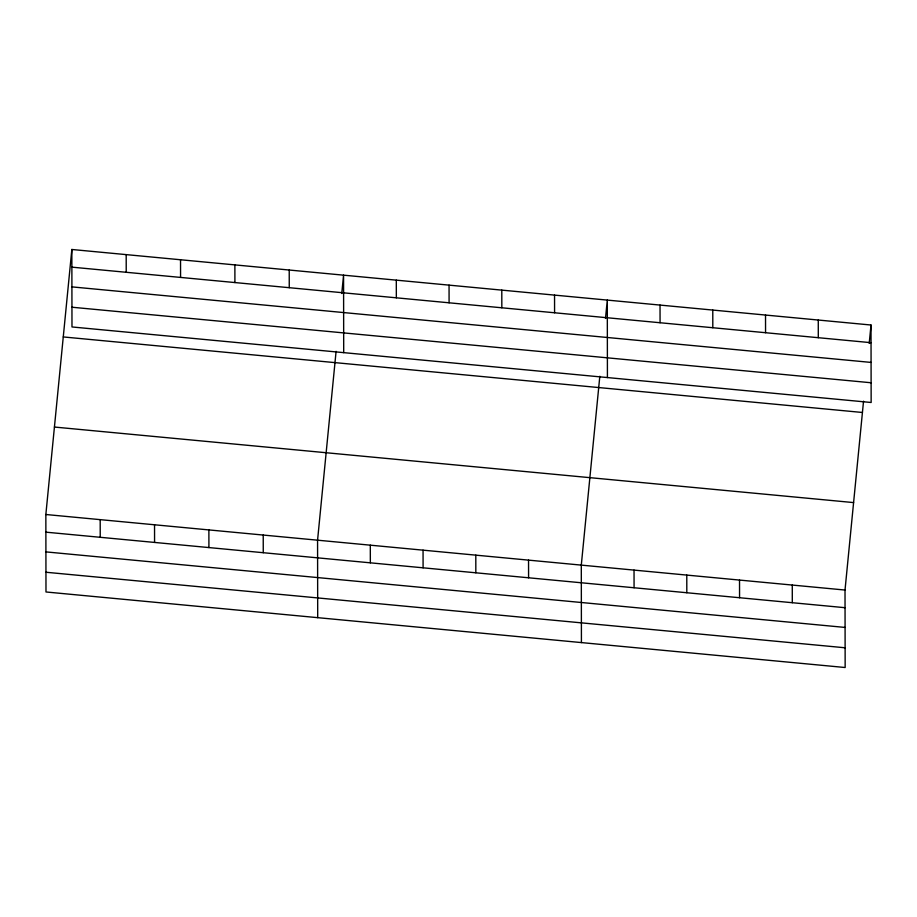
<?xml version="1.0" encoding="UTF-8"?>
<svg xmlns="http://www.w3.org/2000/svg" width="917" height="917" viewBox="0 0 917 917"><rect width="100%" height="100%" fill="white"/><g stroke="black" fill="none" stroke-linecap="round" stroke-linejoin="round"><path stroke-width="1.38" d="M863.539 401.188L845.016 590.044L845.153 667.519L45.988 591.981L45.85 514.506L71.847 249.481L871.012 325.019L871.15 402.494L71.984 326.956L71.847 249.481M336.092 351.337L317.569 540.182L317.706 617.668M341.766 293.497L343.566 275.157L343.703 352.644M599.821 376.268L581.298 565.113L581.424 642.588M605.495 318.428L607.295 300.088L607.421 377.575M869.213 343.359L871.012 325.019M71.881 267.145L871.047 342.683M71.916 286.883L871.081 362.421M71.95 307.218L871.116 382.756M63.262 336.94L862.438 412.478M54.424 427.047L853.601 502.585M45.85 514.506L845.016 590.044M45.884 532.158L845.05 607.696M45.919 551.896L845.084 627.434M45.953 572.242L845.119 647.78M818.273 320.033L818.296 337.697M792.277 585.057L792.299 602.71M765.523 315.047L765.557 332.711M739.526 580.071L739.561 597.724M712.784 310.061L712.807 327.724M686.787 575.085L686.81 592.737M660.034 305.074L660.068 322.738M634.037 570.099L634.071 587.751M554.544 295.102L554.579 312.766M528.547 560.127L528.582 577.79M501.794 290.116L501.828 307.78M475.808 555.14L475.831 572.804M449.055 285.13L449.089 302.793M423.058 550.154L423.092 567.818M396.304 280.144L396.339 297.807M370.308 545.168L370.342 562.832M289.222 270.022L289.256 287.686M263.225 535.047L263.259 552.71M234.878 264.887L234.912 282.551M208.881 529.911L208.916 547.575M180.534 259.752L180.569 277.415M154.537 524.776L154.572 542.428M126.191 254.617L126.225 272.28M100.194 519.641L100.228 537.293"/></g></svg>
